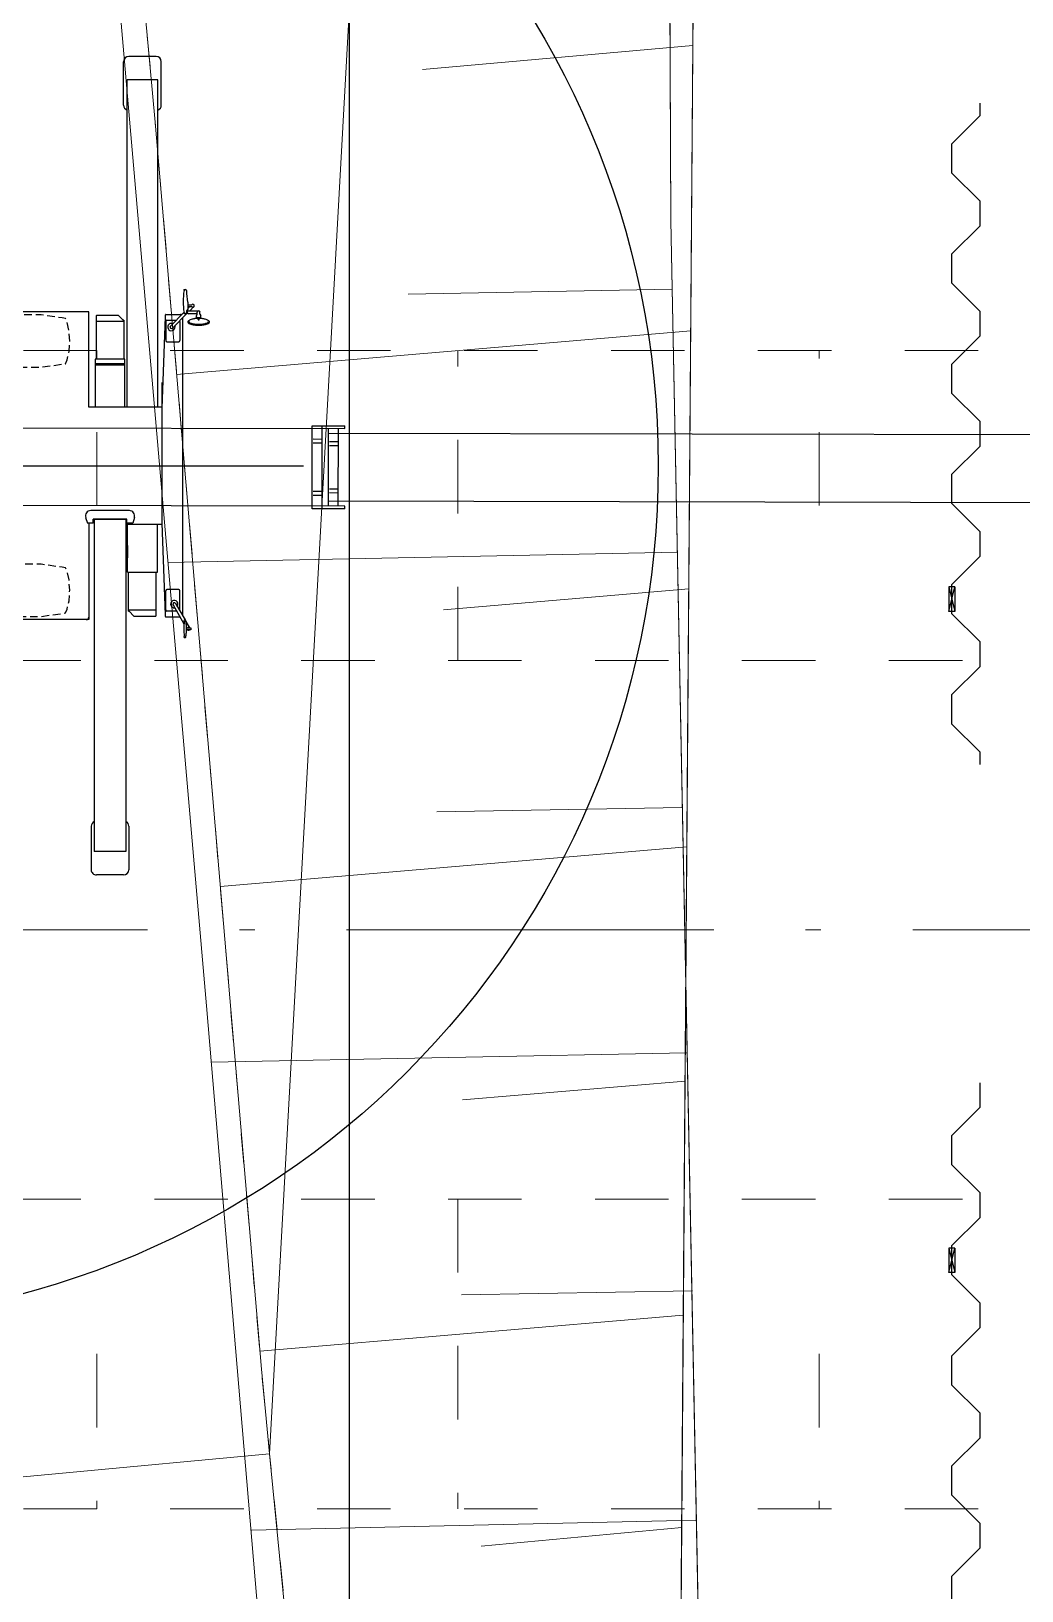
# Model space of a CAD drawing. Header units: millimetres. Extents: x -2078669 to -1085629, y -5987148 to 310365.
# Drawn here: x -1711151 to -1703059, y -1453353 to -1440614 of the extents above; entities that cross this region are included whole.
import ezdxf

# ---------------------------------------------------------------- set-up
doc = ezdxf.new("R2010")
doc.units = ezdxf.units.MM
doc.header["$LTSCALE"] = 500
for name, pattern in [('561019', [1, 0.5, -0.5]), ('DASHED2', [0.375, 0.25, -0.125]), ('SXF_一点短鎖線', [9.25, 6, -1.5, 0.25, -1.5]), ('SXF_跳び破線', [12, 6, -6])]:
    doc.linetypes.add(name, pattern=pattern)
doc.layers.get('Defpoints').update_dxf_attribs({"color": 153})
for name, color, linetype, lineweight in [('D-BGD', 7, 'Continuous', 13), ('D-BMK', 2, 'SXF_一点短鎖線', 13), ('D-BYP-STR1', 2, 'Continuous', 13), ('D-BYP-STR8', 5, 'Continuous', 25), ('D-BYP-STRA', 1, 'Continuous', 25), ('D-BYP-STRB', 5, 'Continuous', 25)]:
    doc.layers.add(name, color=color, linetype=linetype, lineweight=lineweight)

# ---------------------------------------------------------------- blocks, each defined once
blk = doc.blocks.new('河川平面')
at = {"layer": 'D-BGD', "linetype": 'Continuous'}
for p, q in [((1605220, -2776230), (1603010, -2776426)), ((1605052, -2778222), (1602895, -2778262)), ((1605203, -2778561), (1601003, -2778919)), ((1605097, -2780370), (1600931, -2780455)), ((1605187, -2780669), (1603184, -2780839)), ((1605133, -2782456), (1603128, -2782491)), ((1605171, -2782776), (1601359, -2783100)), ((1605169, -2784460), (1601285, -2784535)), ((1605156, -2784689), (1603338, -2784843)), ((1605217, -2786403), (1603329, -2786436)), ((1605142, -2786601), (1601682, -2786896)), ((1605247, -2788277), (1601614, -2788357)), ((1605129, -2788337), (1603490, -2788487))]:
    blk.add_line(p, q, dxfattribs=at)
at = {"layer": 'D-BGD', "linetype": 'Continuous', "flags": 128}
for points in [[(1555496, -2675788), (1564011, -2675700), (1566577, -2675673), (1574077, -2675730), (1583382, -2675801), (1590984, -2675860), (1594010, -2675779), (1600312, -2675611), (1600969, -2675926), (1601494, -2676412), (1602266, -2677624), (1603045, -2679178), (1603569, -2681205), (1603902, -2684846), (1604555, -2699152), (1604818, -2713861), (1604991, -2733281), (1605158, -2754385), (1605264, -2770456), (1605096, -2792670), (1604965, -2797739), (1604449, -2800952), (1604252, -2801442), (1604118, -2801667)], [(1605096, -2792670), (1605264, -2770456), (1605158, -2754385), (1604991, -2733281), (1604818, -2713861), (1604555, -2699152)], [(1597384, -2737656), (1597776, -2741725), (1597870, -2742698), (1598788, -2754964), (1599727, -2764893), (1599943, -2767240), (1600828, -2776858), (1601695, -2787042), (1601762, -2787733), (1602566, -2795926), (1603152, -2800721)]]:
    blk.add_lwpolyline(points, dxfattribs=at)
at = {"layer": 'D-BGD', "linetype": '561019', "flags": 128}
blk.add_lwpolyline([(1604118, -2801667), (1603658, -2801700), (1603152, -2800721), (1602566, -2795926), (1601762, -2787733), (1601695, -2787042), (1600828, -2776858), (1599943, -2767240), (1599727, -2764893), (1598788, -2754964), (1597870, -2742698), (1597776, -2741725), (1597384, -2737656), (1596956, -2733671), (1596881, -2732974), (1595028, -2724476), (1594605, -2722539), (1594888, -2713738), (1595887, -2682805), (1595509, -2681697), (1584094, -2681621), (1568919, -2679328), (1567447, -2679106), (1555444, -2676376), (1555451, -2676293), (1555496, -2675788)], dxfattribs=at)
at = {"layer": 'D-BGD', "linetype": 'Continuous', "elevation": 367000, "flags": 128}
blk.add_lwpolyline([(1603298, -2835363), (1603152, -2823926), (1600406, -2822719), (1598998, -2816058), (1598329, -2809840), (1598049, -2792840), (1598377, -2788050), (1601762, -2787733), (1602661, -2771476), (1603042, -2760850), (1603554, -2748138), (1603478, -2740041)], dxfattribs=at)
at = {"layer": 'D-BGD', "linetype": 'Continuous', "extrusion": (0.879845, 0.091136, 0.466441), "elevation": 1326281}
blk.add_lwpolyline([(-2950346, -283885), (-2934237, -284530), (-2917934, -285106)], dxfattribs=at)
at = {"layer": 'D-BGD', "linetype": 'Continuous'}
for points in [[(1551648, -2675562, 363530), (1588753, -2675806, 367630), (1591492, -2675777, 367740), (1601078, -2675474, 368380), (1602687, -2677771, 368330), (1604554, -2702997, 368080), (1604920, -2714881, 368280), (1605042, -2738608, 368470), (1604961, -2758977, 368490), (1605040, -2777661, 368510), (1605332, -2792524, 368300), (1605349, -2797390, 368380), (1605376, -2800935, 368140), (1605160, -2801653, 368050), (1604932, -2802029, 368050)], [(1604920, -2714881, 368280), (1605042, -2738608, 368470), (1604961, -2758977, 368490), (1605040, -2777661, 368510), (1605332, -2792524, 368300)]]:
    blk.add_polyline3d(points, dxfattribs=at)
blk = doc.blocks.new('A$Cd970f3e8')
at = {"layer": 'D-BYP-STRB'}
for p, q in [((13696, 6288), (13696, 6643)), ((13739, 6686), (13961, 6686)), ((14004, 6288), (14004, 6643)), ((13721, 3783), (13721, 6494)), ((13721, 6494), (13979, 6494)), ((13979, 3783), (13979, 6494)), ((13229, 4728), (13228, 4725)), ((13228, 4725), (13228, 4723)), ((13228, 4723), (13228, 4722)), ((13228, 4722), (13228, 4720)), ((13228, 4720), (13228, 4719)), ((13228, 4719), (13228, 4718)), ((13228, 4718), (13228, 4717)), ((13228, 4717), (13228, 4716)), ((13228, 4716), (13228, 4715)), ((13228, 4715), (13228, 4714)), ((13228, 4714), (13228, 4714)), ((13228, 4714), (13228, 4713)), ((13230, 4734), (13229, 4731)), ((13229, 4731), (13229, 4728)), ((13231, 4738), (13230, 4734)), ((13232, 4743), (13231, 4738)), ((13234, 4746), (13232, 4743)), ((13236, 4748), (13234, 4746)), ((13236, 4748), (13241, 4748)), ((13246, 4739), (13246, 4744)), ((13189, 4668), (13189, 4683)), ((13189, 4683), (13228, 4683)), ((13228, 4668), (13189, 4668)), ((13230, 4616), (13200, 4668)), ((13228, 4666), (13227, 4668)), ((13228, 4713), (13228, 4712)), ((13228, 4712), (13228, 4712)), ((13228, 4712), (13228, 4711)), ((13228, 4711), (13228, 4711)), ((13228, 4711), (13228, 4710)), ((13228, 4641), (13228, 4710)), ((13228, 4710), (13228, 4710)), ((13228, 4641), (13228, 4640)), ((13228, 4640), (13228, 4640)), ((13228, 4640), (13228, 4639)), ((13228, 4639), (13228, 4639)), ((13228, 4639), (13228, 4638)), ((13228, 4638), (13228, 4637)), ((13228, 4637), (13228, 4637)), ((13228, 4637), (13228, 4636)), ((13228, 4636), (13228, 4635)), ((13228, 4635), (13228, 4634)), ((13228, 4634), (13228, 4633)), ((13228, 4633), (13228, 4632)), ((13228, 4632), (13228, 4631)), ((13228, 4631), (13228, 4630)), ((13228, 4630), (13228, 4628)), ((13228, 4628), (13228, 4626)), ((13228, 4626), (13229, 4624)), ((13229, 4624), (13229, 4621)), ((13229, 4621), (13230, 4617)), ((13230, 4617), (13230, 4613)), ((13230, 4613), (13232, 4608)), ((13232, 4608), (13234, 4604)), ((13234, 4604), (13236, 4603)), ((13241, 4603), (13236, 4603)), ((13315, 4468), (13237, 4603)), ((13335, 4480), (13246, 4635)), ((13246, 4607), (13246, 4612)), ((14023, 4600), (19843, 4600)), ((14023, 3813), (14023, 4600)), ((13256, 4570), (13256, 3343)), ((13278, 4579), (13394, 4579)), ((13279, 4521), (13279, 4365)), ((13306, 4531), (13385, 4531)), ((13395, 4521), (13395, 4365)), ((13398, 4575), (13398, 4560)), ((13398, 4560), (13423, 3813)), ((13472, 4565), (13472, 4212)), ((13655, 4571), (13477, 4571)), ((13693, 4519), (13477, 4519)), ((13693, 4532), (13655, 4571)), ((13698, 4532), (13693, 4532)), ((13698, 4532), (13698, 4212)), ((13289, 4355), (13385, 4355)), ((13463, 4212), (13463, 3822)), ((13707, 4212), (13463, 4212)), ((13707, 4212), (13707, 3822)), ((13707, 3994), (13707, 4096)), ((13427, 3822), (13717, 3822)), ((13427, 3792), (13427, 3822)), ((13423, 3813), (13423, 3343)), ((13423, 3801), (13427, 3801)), ((13427, 3792), (13423, 3792)), ((13427, 3749), (13423, 3749)), ((13427, 3749), (13427, 3792)), ((13651, 3766), (13665, 3813)), ((13665, 3813), (13712, 3813)), ((13692, 3710), (14008, 3710)), ((13712, 3813), (13712, 3779)), ((13712, 3779), (13988, 3779)), ((13721, 3783), (13979, 3783)), ((13988, 3813), (14035, 3813)), ((13988, 3813), (13988, 3779)), ((14049, 3766), (14035, 3813)), ((5064, 3647), (12066, 3634)), ((11932, 3694), (12199, 3694)), ((11932, 3694), (11932, 3674)), ((11932, 3674), (19334, 3660)), ((11985, 3674), (11984, 3038)), ((12066, 3673), (12065, 3038)), ((12066, 3673), (12065, 3038)), ((12117, 3694), (12116, 3018)), ((12117, 3587), (12191, 3587)), ((12199, 3694), (12198, 3017)), ((11984, 3534), (12058, 3534)), ((11985, 3567), (12058, 3566)), ((12117, 3554), (12191, 3554)), ((16372, 3343), (12269, 3343)), ((13256, 3343), (13256, 2136)), ((13423, 3343), (13423, 2663)), ((12065, 3077), (5063, 3090)), ((12057, 3178), (11984, 3178)), ((12057, 3145), (11984, 3145)), ((12190, 3124), (12116, 3125)), ((12190, 3157), (12117, 3157)), ((11931, 3038), (11931, 3018)), ((19332, 3025), (11931, 3038)), ((12198, 3017), (11931, 3018)), ((13423, 2872), (13398, 2126)), ((13427, 2864), (14023, 2864)), ((13459, 2864), (13459, 192)), ((13711, 2864), (13711, 192)), ((13728, 2864), (13728, 2474)), ((13972, 2474), (13972, 2864)), ((14023, 2864), (14023, 2085)), ((13728, 2474), (13972, 2474)), ((13735, 2522), (13966, 2522)), ((13735, 2511), (13735, 2522)), ((13735, 2511), (13966, 2511)), ((13737, 2154), (13737, 2474)), ((13963, 2120), (13963, 2474)), ((13966, 2511), (13966, 2522)), ((13279, 2165), (13279, 2321)), ((13385, 2330), (13289, 2330)), ((13395, 2165), (13395, 2321)), ((13041, 2177), (13038, 2171)), ((13038, 2171), (13038, 2166)), ((13038, 2166), (13043, 2160)), ((13048, 2181), (13041, 2177)), ((13047, 2170), (13045, 2165)), ((13052, 2174), (13047, 2170)), ((13055, 2185), (13048, 2181)), ((13059, 2178), (13052, 2174)), ((13063, 2187), (13055, 2185)), ((13066, 2180), (13059, 2178)), ((13071, 2189), (13063, 2187)), ((13073, 2182), (13066, 2180)), ((13077, 2191), (13071, 2189)), ((13079, 2183), (13073, 2182)), ((13083, 2192), (13077, 2191)), ((13085, 2184), (13079, 2183)), ((13088, 2192), (13083, 2192)), ((13089, 2185), (13085, 2184)), ((13092, 2193), (13088, 2192)), ((13093, 2186), (13089, 2185)), ((13096, 2193), (13092, 2193)), ((13097, 2186), (13093, 2186)), ((13099, 2194), (13096, 2193)), ((13100, 2187), (13097, 2186)), ((13102, 2194), (13099, 2194)), ((13103, 2187), (13100, 2187)), ((13105, 2194), (13102, 2194)), ((13106, 2187), (13103, 2187)), ((13107, 2194), (13105, 2194)), ((13108, 2187), (13106, 2187)), ((13110, 2195), (13107, 2194)), ((13110, 2187), (13108, 2187)), ((13112, 2195), (13110, 2195)), ((13112, 2187), (13110, 2187)), ((13114, 2195), (13112, 2195)), ((13114, 2187), (13112, 2187)), ((13116, 2195), (13114, 2195)), ((13116, 2188), (13114, 2187)), ((13118, 2195), (13116, 2195)), ((13118, 2188), (13116, 2188)), ((13119, 2195), (13118, 2195)), ((13119, 2188), (13118, 2188)), ((13121, 2195), (13119, 2195)), ((13121, 2188), (13119, 2188)), ((13123, 2195), (13121, 2195)), ((13122, 2188), (13121, 2188)), ((13124, 2188), (13122, 2188)), ((13125, 2195), (13123, 2195)), ((13125, 2188), (13124, 2188)), ((13126, 2195), (13125, 2195)), ((13127, 2188), (13125, 2188)), ((13128, 2195), (13126, 2195)), ((13128, 2188), (13127, 2188)), ((13130, 2195), (13128, 2195)), ((13130, 2188), (13128, 2188)), ((13131, 2195), (13130, 2195)), ((13132, 2188), (13130, 2188)), ((13133, 2195), (13131, 2195)), ((13133, 2188), (13132, 2188)), ((13135, 2195), (13133, 2195)), ((13135, 2188), (13133, 2188)), ((13137, 2195), (13135, 2195)), ((13136, 2188), (13135, 2188)), ((13138, 2187), (13136, 2188)), ((13139, 2195), (13137, 2195)), ((13140, 2187), (13138, 2187)), ((13141, 2195), (13139, 2195)), ((13142, 2187), (13140, 2187)), ((13143, 2195), (13141, 2195)), ((13144, 2187), (13142, 2187)), ((13145, 2194), (13143, 2195)), ((13147, 2187), (13144, 2187)), ((13148, 2194), (13145, 2194)), ((13149, 2187), (13147, 2187)), ((13150, 2194), (13148, 2194)), ((13152, 2187), (13149, 2187)), ((13153, 2194), (13150, 2194)), ((13155, 2186), (13152, 2187)), ((13157, 2193), (13153, 2194)), ((13159, 2186), (13155, 2186)), ((13161, 2193), (13157, 2193)), ((13163, 2185), (13159, 2186)), ((13165, 2192), (13161, 2193)), ((13168, 2184), (13163, 2185)), ((13170, 2192), (13165, 2192)), ((13173, 2183), (13168, 2184)), ((13175, 2191), (13170, 2192)), ((13179, 2182), (13173, 2183)), ((13182, 2189), (13175, 2191)), ((13186, 2180), (13179, 2182)), ((13189, 2187), (13182, 2189)), ((13193, 2178), (13186, 2180)), ((13197, 2185), (13189, 2187)), ((13200, 2174), (13193, 2178)), ((13205, 2181), (13197, 2185)), ((13205, 2170), (13200, 2174)), ((13211, 2177), (13205, 2181)), ((13207, 2165), (13205, 2170)), ((13210, 2160), (13214, 2166)), ((13215, 2171), (13211, 2177)), ((13214, 2166), (13215, 2171)), ((13219, 2098), (13340, 2220)), ((13247, 2093), (13357, 2203)), ((13742, 2166), (13958, 2166)), ((13043, 2160), (13050, 2156)), ((13045, 2165), (13047, 2160)), ((13047, 2160), (13051, 2155)), ((13051, 2155), (13058, 2151)), ((13058, 2151), (13065, 2149)), ((13065, 2149), (13072, 2147)), ((13072, 2147), (13078, 2145)), ((13078, 2145), (13084, 2144)), ((13084, 2144), (13089, 2143)), ((13089, 2143), (13093, 2143)), ((13093, 2143), (13096, 2142)), ((13096, 2142), (13100, 2142)), ((13100, 2142), (13103, 2142)), ((13103, 2142), (13105, 2142)), ((13105, 2142), (13108, 2141)), ((13108, 2141), (13110, 2141)), ((13113, 2133), (13109, 2132)), ((13109, 2132), (13109, 2119)), ((13115, 2106), (13109, 2119)), ((13110, 2141), (13112, 2141)), ((13112, 2141), (13114, 2141)), ((13139, 2133), (13113, 2133)), ((13114, 2141), (13116, 2141)), ((13115, 2106), (13115, 2090)), ((13116, 2141), (13117, 2141)), ((13117, 2141), (13119, 2141)), ((13122, 2146), (13119, 2133)), ((13119, 2141), (13121, 2141)), ((13123, 2151), (13122, 2151)), ((13122, 2151), (13122, 2150)), ((13122, 2150), (13122, 2146)), ((13122, 2150), (13122, 2150)), ((13124, 2151), (13123, 2151)), ((13123, 2151), (13123, 2151)), ((13125, 2151), (13124, 2151)), ((13124, 2151), (13124, 2151)), ((13124, 2151), (13124, 2151)), ((13124, 2151), (13124, 2151)), ((13126, 2151), (13125, 2151)), ((13125, 2151), (13125, 2151)), ((13125, 2151), (13125, 2151)), ((13125, 2151), (13125, 2151)), ((13125, 2151), (13125, 2151)), ((13125, 2151), (13125, 2151)), ((13125, 2151), (13125, 2151)), ((13127, 2151), (13126, 2151)), ((13126, 2151), (13126, 2151)), ((13126, 2151), (13126, 2151)), ((13126, 2151), (13126, 2151)), ((13126, 2151), (13126, 2151)), ((13126, 2151), (13126, 2151)), ((13126, 2151), (13126, 2151)), ((13126, 2151), (13126, 2151)), ((13126, 2151), (13126, 2151)), ((13126, 2151), (13126, 2151)), ((13126, 2151), (13126, 2151)), ((13126, 2151), (13126, 2151)), ((13126, 2151), (13126, 2151)), ((13210, 2078), (13126, 2078)), ((13128, 2151), (13127, 2151)), ((13127, 2151), (13127, 2151)), ((13127, 2151), (13127, 2151)), ((13127, 2151), (13127, 2151)), ((13127, 2151), (13127, 2151)), ((13127, 2151), (13127, 2151)), ((13127, 2151), (13127, 2151)), ((13127, 2151), (13127, 2151)), ((13127, 2151), (13127, 2151)), ((13127, 2151), (13127, 2151)), ((13129, 2151), (13128, 2151)), ((13128, 2151), (13128, 2151)), ((13128, 2151), (13128, 2151)), ((13128, 2151), (13128, 2151)), ((13128, 2151), (13128, 2151)), ((13130, 2151), (13129, 2151)), ((13129, 2151), (13129, 2151)), ((13130, 2150), (13130, 2151)), ((13130, 2151), (13130, 2151)), ((13130, 2150), (13130, 2146)), ((13130, 2150), (13130, 2150)), ((13130, 2146), (13134, 2133)), ((13132, 2141), (13133, 2141)), ((13133, 2141), (13135, 2141)), ((13135, 2141), (13137, 2141)), ((13137, 2141), (13139, 2141)), ((13143, 2119), (13138, 2106)), ((13138, 2106), (13138, 2090)), ((13210, 2101), (13138, 2101)), ((13139, 2141), (13141, 2141)), ((13139, 2133), (13143, 2132)), ((13141, 2141), (13143, 2141)), ((13143, 2141), (13145, 2141)), ((13143, 2132), (13143, 2119)), ((13145, 2141), (13147, 2141)), ((13147, 2141), (13150, 2142)), ((13150, 2142), (13153, 2142)), ((13153, 2142), (13156, 2142)), ((13156, 2142), (13160, 2143)), ((13160, 2143), (13164, 2143)), ((13164, 2143), (13169, 2144)), ((13199, 2078), (13165, 2044)), ((13169, 2144), (13174, 2145)), ((13174, 2145), (13180, 2147)), ((13180, 2147), (13187, 2149)), ((13213, 2044), (13182, 2044)), ((13187, 2149), (13194, 2151)), ((13194, 2151), (13201, 2155)), ((13213, 2059), (13197, 2044)), ((13201, 2155), (13206, 2160)), ((13203, 2156), (13210, 2160)), ((13206, 2160), (13207, 2165)), ((13213, 2006), (13213, 2066)), ((13217, 2066), (13213, 2066)), ((13217, 2066), (13225, 2079)), ((13225, 2079), (13225, 2092)), ((13244, 2100), (13234, 2100)), ((13394, 2107), (13275, 2107)), ((13385, 2155), (13309, 2155)), ((13398, 2126), (13398, 2111)), ((13737, 2154), (13742, 2154)), ((13742, 2154), (13780, 2115)), ((13780, 2115), (13958, 2115)), ((14023, 2085), (19843, 2085)), ((13213, 2028), (13182, 2028)), ((13217, 2006), (13213, 2006)), ((13225, 1937), (13217, 2006)), ((13225, 1912), (13225, 1937)), ((13244, 1904), (13234, 1904)), ((13431, 398), (13431, 43)), ((13739, 398), (13739, 43)), ((13459, 192), (13711, 192)), ((13474, 0), (13696, 0))]:
    blk.add_line(p, q, dxfattribs=at)
at = {"layer": 'D-BYP-STRB', "linetype": 'DASHED2', "ltscale": 0.5, "flags": 128}
for points in [[(15551, 4446), (15536, 4515), (15522, 4546), (15324, 4574), (14412, 4574), (14215, 4546), (14200, 4515), (14185, 4446), (14179, 4361), (14185, 4275), (14200, 4207), (14215, 4176), (14240, 4173), (14240, 4173), (14412, 4148), (15325, 4148), (15522, 4176), (15536, 4207), (15551, 4275), (15557, 4361)], [(15557, 2325), (15551, 2410), (15536, 2479), (15522, 2510), (15324, 2538), (14412, 2538), (14215, 2510), (14200, 2479), (14185, 2410), (14179, 2325), (14185, 2239), (14200, 2171), (14215, 2140), (14240, 2136), (14240, 2136), (14412, 2112), (15325, 2112), (15522, 2140), (15536, 2171), (15551, 2239)]]:
    blk.add_lwpolyline(points, close=True, dxfattribs=at)
at = {"layer": 'D-BYP-STRB'}
for centre, radius, start, end in [((13739, 6643), 42.8, 90, 180), ((13961, 6643), 42.8, 360, 90), ((13739, 6288), 42.8, 180, 245.7914), ((13961, 6288), 42.8, 294.1987, 360), ((13241, 4744), 4.45, 0.0001, 90), ((13244, 4739), 1.71, 270.0001, 0), ((12545, 4675), 702, 354.9309, 5.0691), ((13209, 4675), 11.6, 41.4429, 138.5571), ((13209, 4675), 11.6, 221.4343, 318.5657), ((13241, 4607), 4.45, 270.0001, 360), ((13244, 4612), 1.71, 360, 89.9999), ((14043, 4581), 19.7, 90, 180), ((13289, 4521), 9.84, 141.9861, 179.9999), ((13325, 4474), 29.9, 142.8806, 97.1475), ((13325, 4474), 11.6, 210, 28.0297), ((13385, 4521), 9.84, 360, 89.2903), ((13394, 4575), 3.94, 359.9848, 90), ((13477, 4565), 5.13, 89.9999, 180), ((13289, 4365), 9.84, 180, 269.9998), ((13385, 4365), 9.84, 270, 359.9999), ((13692, 3753), 42.8, 163.0618, 270), ((14008, 3753), 42.8, 270, 16.9382), ((13289, 2321), 9.84, 90, 179.9999), ((13385, 2321), 9.84, 360, 89.9999), ((13349, 2211), 29.9, 247.8657, 202.1343), ((13349, 2211), 11.6, 315, 134.9999), ((13126, 2090), 11.6, 180, 360), ((13173, 2036), 11.6, 41.4347, 318.5664), ((13210, 2090), 11.6, 270, 89.9999), ((13234, 2092), 8.55, 89.9999, 179.9998), ((13244, 2098), 2.14, 10.7983, 90.0023), ((13245, 2094), 2.14, 269.997, 10.3131), ((12740, 2002), 513, 349.9214, 10.0786), ((12739, 2002), 516, 10.3126, 10.7979), ((13275, 2126), 19.1, 233.2676, 270.0001), ((13289, 2165), 9.84, 180, 210.9948), ((13385, 2165), 9.84, 270, 359.9999), ((13394, 2111), 3.94, 270, 0.0152), ((13958, 2120), 5.13, 270, 0), ((13234, 1912), 8.55, 180.0003, 270.0002), ((13245, 1910), 2.14, 349.6869, 90.003), ((13244, 1906), 2.14, 272.2368, 350.7222), ((12739, 2002), 516, 349.1959, 349.6875), ((13474, 398), 42.8, 109.8781, 180), ((13696, 398), 42.8, 360, 70.1363), ((13474, 43), 42.8, 180, 270), ((13696, 43), 42.8, 270, 360)]:
    blk.add_arc(centre, radius, start, end, dxfattribs=at)

msp = doc.modelspace()

# ---------------------------------------------------------------- linework, layer by layer
at = {"layer": 'D-BMK', "linetype": 'SXF_一点短鎖線'}
msp.add_line((-1622324.6, -1447952.7), (-1736237.2, -1447952.7), dxfattribs=at)
at = {"layer": 'D-BYP-STR1', "linetype": 'SXF_跳び破線', "ltscale": 0.2}
for p, q in [((-1718414.5, -1443222.7), (-1702814.8, -1443222.7)), ((-1710614.6, -1444487.7), (-1710614.6, -1443222.7)), ((-1707664.7, -1445752.7), (-1707664.7, -1443222.7)), ((-1704714.8, -1444487.7), (-1704714.8, -1443222.7)), ((-1720944.5, -1445752.7), (-1700284.8, -1445752.7)), ((-1720944.5, -1450152.7), (-1700284.8, -1450152.7)), ((-1707664.7, -1450152.7), (-1707664.7, -1452682.7)), ((-1710614.6, -1451417.7), (-1710614.6, -1452682.7)), ((-1704714.8, -1451417.7), (-1704714.8, -1452682.7)), ((-1718414.5, -1452682.7), (-1702814.8, -1452682.7))]:
    msp.add_line(p, q, dxfattribs=at)
at = {"layer": 'D-BYP-STR8'}
msp.add_circle((-1713028.8, -1444162.7), 7000, dxfattribs=at)
at = {"layer": 'D-BYP-STRA', "ltscale": 0.2}
for points in [[(-1703399.5, -1446602.7), (-1703399.5, -1446502.7), (-1703629.5, -1446272.7), (-1703629.5, -1446032.7), (-1703399.5, -1445802.7), (-1703399.5, -1445702.7), (-1703399.5, -1445602.7), (-1703629.5, -1445372.7), (-1703629.5, -1445132.7), (-1703399.5, -1444902.7), (-1703399.5, -1444802.7), (-1703399.5, -1444702.7), (-1703629.5, -1444472.7), (-1703629.5, -1444232.7), (-1703399.5, -1444002.7), (-1703399.5, -1443902.7), (-1703399.5, -1443802.7), (-1703629.5, -1443572.7), (-1703629.5, -1443332.7), (-1703399.5, -1443102.7), (-1703399.5, -1443002.7), (-1703399.5, -1442902.7), (-1703629.5, -1442672.7), (-1703629.5, -1442432.7), (-1703399.5, -1442202.7), (-1703399.5, -1442102.7), (-1703399.5, -1442002.7), (-1703629.5, -1441772.7), (-1703629.5, -1441532.7), (-1703399.5, -1441302.7), (-1703399.5, -1441202.7)], [(-1703654.5, -1445152.7), (-1703654.5, -1445352.7)], [(-1703604.5, -1445152.7), (-1703604.5, -1445352.7)], [(-1703629.5, -1453472.7), (-1703629.5, -1453232.7), (-1703399.5, -1453002.7), (-1703399.5, -1452902.7), (-1703399.5, -1452802.7), (-1703629.5, -1452572.7), (-1703629.5, -1452332.7), (-1703399.5, -1452102.7), (-1703399.5, -1452002.7), (-1703399.5, -1451902.7), (-1703629.5, -1451672.7), (-1703629.5, -1451432.7), (-1703399.5, -1451202.7), (-1703399.5, -1451102.7), (-1703399.5, -1451002.7), (-1703629.5, -1450772.7), (-1703629.5, -1450532.7), (-1703399.5, -1450302.7), (-1703399.5, -1450202.7), (-1703399.5, -1450102.7), (-1703629.5, -1449872.7), (-1703629.5, -1449632.7), (-1703399.5, -1449402.7), (-1703399.5, -1449202.7)], [(-1703654.5, -1450552.7), (-1703654.5, -1450752.7)], [(-1703604.5, -1450552.7), (-1703604.5, -1450752.7)]]:
    msp.add_lwpolyline(points, dxfattribs=at)
for points in [[(-1703604.5, -1445152.7), (-1703654.5, -1445152.7), (-1703604.5, -1445352.7), (-1703654.5, -1445352.7)], [(-1703604.5, -1450552.7), (-1703654.5, -1450552.7), (-1703604.5, -1450752.7), (-1703654.5, -1450752.7)]]:
    msp.add_lwpolyline(points, close=True, dxfattribs=at)
at = {"layer": 'Defpoints', "flags": 128}
msp.add_lwpolyline([(-1710539, -1416554.6), (-1708722.1, -1429318.3, -0.0353635), (-1708552.5, -1431714), (-1708552.5, -1485391.9)], format="xyb", dxfattribs=at)

# ---------------------------------------------------------------- block references
at = {"layer": 'D-BGD'}
msp.add_blockref('河川平面', (-3310965.8, 1335500.2), dxfattribs=at)
at = {"layer": 'D-BYP-STR8', "rotation": 180}
msp.add_blockref('A$Cd970f3e8', (-1696657.1, -1440819.8), dxfattribs=at)

doc.saveas('drawing.dxf')
